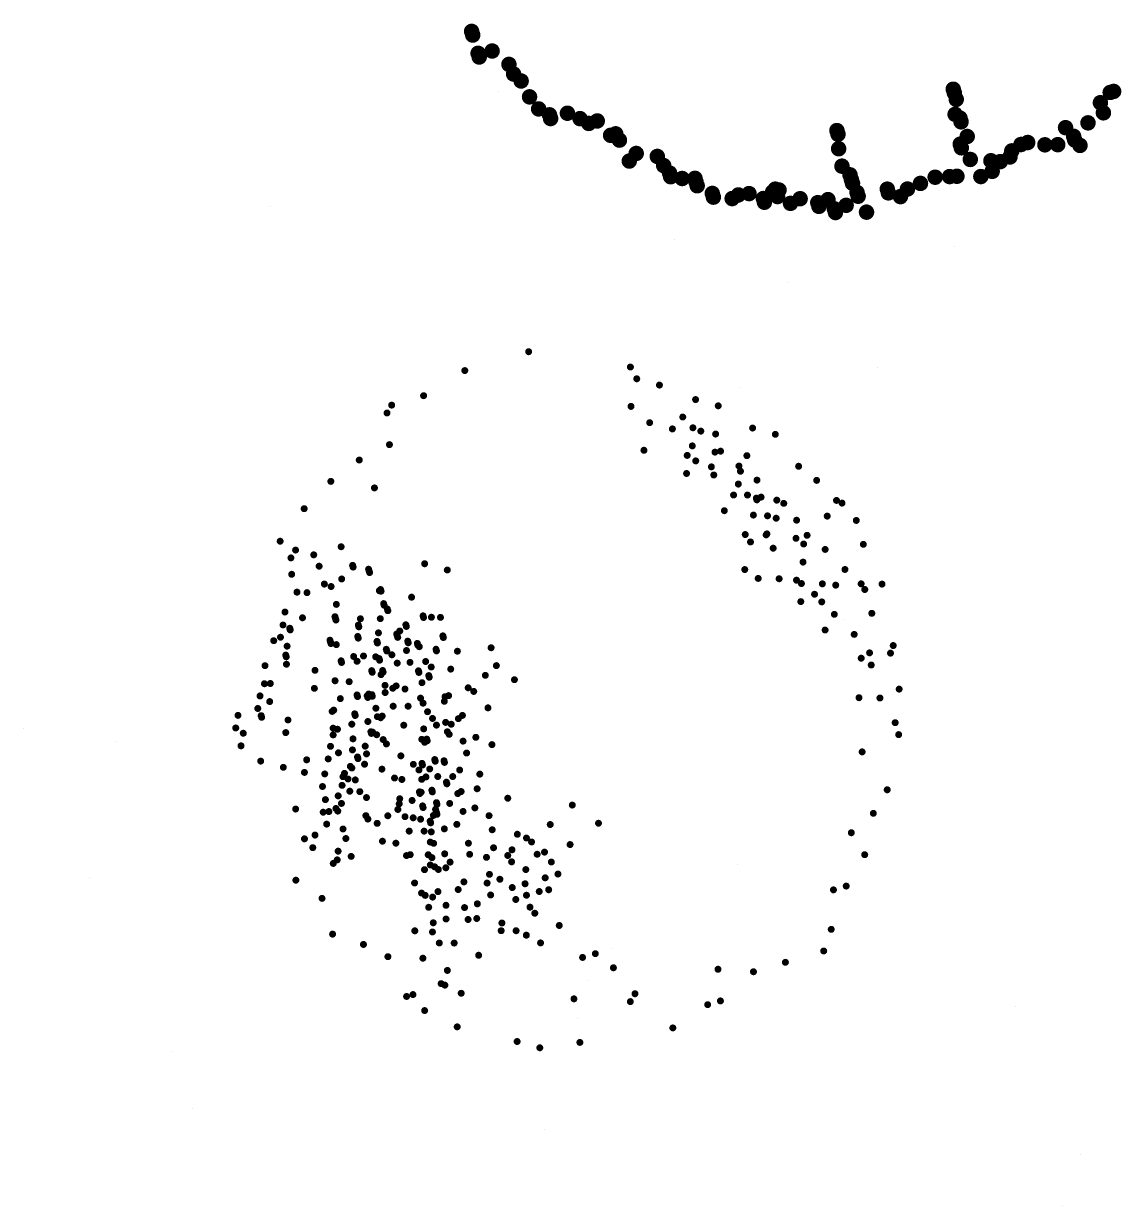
# Model space of a CAD drawing. Extents: x 17.6 to 65.2, y 116.5 to 153.5.
# Drawn here: x 58.857 to 59.976, y 139.374 to 140.578 of the extents above; entities that cross this region are included whole.
import ezdxf

# ---------------------------------------------------------------- set-up
doc = ezdxf.new("R2010")
doc.units = 0
doc.header["$MEASUREMENT"] = 0
doc.layers.get('0').update_dxf_attribs({"linetype": 'CONTINUOUS'})
doc.layers.add('INST_-_MATRIZ', color=9, linetype='CONTINUOUS')

# ---------------------------------------------------------------- blocks, each defined once
blk = doc.blocks.new('JARDIM02')
at = {"color": 0, "linetype": 'BYBLOCK'}
for p, q in [((-9.8099, -20.0591), (-9.8099, -20.0591)), ((-9.6256, -20.228), (-9.6256, -20.228)), ((-9.3188, -20.5778), (-9.3188, -20.5778)), ((-6.6907, -20.6691), (-6.6907, -20.6691)), ((-7.2112, -20.7376), (-7.2112, -20.7376)), ((-9.6648, -20.7796), (-9.6648, -20.7796)), ((-6.5507, -20.774), (-6.5507, -20.774)), ((-8.5695, -20.9164), (-8.5695, -20.9164)), ((-9.3824, -21.0235), (-9.3824, -21.0235)), ((-8.7556, -21.0252), (-8.7556, -21.0252)), ((-9.903, -21.092), (-9.903, -21.092)), ((-7.9071, -21.4698), (-7.9071, -21.4698)), ((-10.5247, -21.5032), (-10.5247, -21.5032)), ((-7.7603, -21.9372), (-7.7603, -21.9372)), ((-7.6829, -22.0423), (-7.6829, -22.0423)), ((-7.5759, -22.1061), (-7.5759, -22.1061)), ((-10.3753, -22.3166), (-10.3753, -22.3166)), ((-7.2612, -22.3109), (-7.2612, -22.3109)), ((-9.2558, -22.5047), (-9.2558, -22.5047)), ((-8.8572, -23.2837), (-8.8572, -23.2837)), ((-7.8441, -23.3966), (-7.8441, -23.3966)), ((-7.6475, -23.3842), (-7.6475, -23.3842)), ((-8.4604, -23.4912), (-8.4604, -23.4912)), ((-8.981, -23.5598), (-8.981, -23.5598))]:
    blk.add_line(p, q, dxfattribs=at)
for points, const_width in [([(-9.9731, -19.5931, 1), (-9.9481, -19.5931, 1)], 0.025), ([(-9.9731, -19.6046, 1), (-9.9481, -19.6046, 1)], 0.025), ([(-9.9502, -19.6444, 1), (-9.9252, -19.6444, 1)], 0.025), ([(-9.9161, -19.6444, 1), (-9.8911, -19.6444, 1)], 0.025), ([(-9.899, -19.7014, 1), (-9.874, -19.7014, 1)], 0.025), ([(-9.8363, -19.7469, 1), (-9.8113, -19.7469, 1)], 0.025), ([(-9.9047, -19.7755, 1), (-9.8797, -19.7755, 1)], 0.025), ([(-9.8704, -19.7583, 1), (-9.8454, -19.7583, 1)], 0.025), ([(-9.8579, -19.7583, 1), (-9.8329, -19.7583, 1)], 0.025), ([(-9.8591, -19.8153, 1), (-9.8341, -19.8153, 1)], 0.025), ([(-9.8591, -19.8153, 1), (-9.8341, -19.8153, 1)], 0.025), ([(-9.8704, -19.8553, 1), (-9.8454, -19.8553, 1)], 0.025), ([(-9.8933, -19.9065, 1), (-9.8683, -19.9065, 1)], 0.025), ([(-9.8933, -19.9292, 1), (-9.8683, -19.9292, 1)], 0.025), ([(-9.8819, -19.9635, 1), (-9.8569, -19.9635, 1)], 0.025), ([(-9.8647, -19.9748, 1), (-9.8397, -19.9748, 1)], 0.025), ([(-9.8591, -20.009, 1), (-9.8341, -20.009, 1)], 0.025), ([(-9.8704, -20.0375, 1), (-9.8454, -20.0375, 1)], 0.025), ([(-9.8704, -20.0375, 1), (-9.8454, -20.0375, 1)], 0.025), ([(-9.8363, -20.0432, 1), (-9.8113, -20.0432, 1)], 0.025), ([(-10.1269, -20.0887, 1), (-10.1019, -20.0887, 1)], 0.025), ([(-10.1144, -20.0887, 1), (-10.0894, -20.0887, 1)], 0.025), ([(-10.1144, -20.0887, 1), (-10.0894, -20.0887, 1)], 0.025), ([(-10.0927, -20.0887, 1), (-10.0677, -20.0887, 1)], 0.025), ([(-10.0311, -20.0944, 1), (-10.0061, -20.0944, 1)], 0.025), ([(-10.0186, -20.0944, 1), (-9.9936, -20.0944, 1)], 0.025), ([(-10.0186, -20.0944, 1), (-9.9936, -20.0944, 1)], 0.025), ([(-9.9674, -20.0887, 1), (-9.9424, -20.0887, 1)], 0.025), ([(-9.8933, -20.1002, 1), (-9.8683, -20.1002, 1)], 0.025), ([(-9.8306, -20.0831, 1), (-9.8056, -20.0831, 1)], 0.025), ([(-10.0472, -20.1059, 1), (-10.0222, -20.1059, 1)], 0.025), ([(-9.9502, -20.1173, 1), (-9.9252, -20.1173, 1)], 0.025), ([(-9.9377, -20.1173, 1), (-9.9127, -20.1173, 1)], 0.025), ([(-9.8534, -20.1571, 1), (-9.8284, -20.1571, 1)], 0.025), ([(-9.8591, -20.18, 1), (-9.8341, -20.18, 1)], 0.025), ([(-9.8704, -20.2255, 1), (-9.8454, -20.2255, 1)], 0.025), ([(-9.8647, -20.2768, 1), (-9.8397, -20.2768, 1)], 0.025), ([(-9.8591, -20.3223, 1), (-9.8341, -20.3223, 1)], 0.025), ([(-9.842, -20.3509, 1), (-9.817, -20.3509, 1)], 0.025), ([(-9.8772, -20.385, 1), (-9.8522, -20.385, 1)], 0.025), ([(-9.8647, -20.385, 1), (-9.8397, -20.385, 1)], 0.025), ([(-9.8944, -20.4819, 1), (-9.8694, -20.4819, 1)], 0.025), ([(-9.8819, -20.4819, 1), (-9.8569, -20.4819, 1)], 0.025), ([(-9.8249, -20.4705, 1), (-9.7999, -20.4705, 1)], 0.025), ([(-10.1052, -20.4876, 1), (-10.0802, -20.4876, 1)], 0.025), ([(-10.0927, -20.4876, 1), (-10.0677, -20.4876, 1)], 0.025), ([(-10.0472, -20.4989, 1), (-10.0222, -20.4989, 1)], 0.025), ([(-9.9901, -20.5046, 1), (-9.9651, -20.5046, 1)], 0.025), ([(-9.9559, -20.4876, 1), (-9.9309, -20.4876, 1)], 0.025), ([(-9.9399, -20.4876, 1), (-9.9149, -20.4876, 1)], 0.025), ([(-9.9274, -20.4876, 1), (-9.9024, -20.4876, 1)], 0.025), ([(-9.8647, -20.5275, 1), (-9.8397, -20.5275, 1)], 0.025), ([(-9.899, -20.5787, 1), (-9.874, -20.5787, 1)], 0.025), ([(-9.8647, -20.5673, 1), (-9.8397, -20.5673, 1)], 0.025), ([(-9.8522, -20.5673, 1), (-9.8272, -20.5673, 1)], 0.025), ([(-9.899, -20.613, 1), (-9.874, -20.613, 1)], 0.025), ([(-9.8865, -20.613, 1), (-9.8615, -20.613, 1)], 0.025), ([(-9.9274, -20.6642, 1), (-9.9024, -20.6642, 1)], 0.025), ([(-9.9274, -20.6642, 1), (-9.9024, -20.6642, 1)], 0.025), ([(-9.9218, -20.6984, 1), (-9.8968, -20.6984, 1)], 0.025), ([(-9.9799, -20.7325, 1), (-9.9549, -20.7325, 1)], 0.025), ([(-9.9736, -20.7217, 1), (-9.9486, -20.7217, 1)], 0.025), ([(-9.9736, -20.7434, 1), (-9.9486, -20.7434, 1)], 0.025), ([(-9.9674, -20.7325, 1), (-9.9424, -20.7325, 1)], 0.025), ([(-9.9549, -20.7325, 1), (-9.9299, -20.7325, 1)], 0.025), ([(-9.9617, -20.7782, 1), (-9.9367, -20.7782, 1)], 0.025), ([(-9.9492, -20.7782, 1), (-9.9242, -20.7782, 1)], 0.025), ([(-8.6494, -20.7633, 1), (-8.6382, -20.7633, 1)], 0.0112), ([(-9.9901, -20.818, 1), (-9.9651, -20.818, 1)], 0.025), ([(-9.9901, -20.818, 1), (-9.9651, -20.818, 1)], 0.025), ([(-8.9375, -20.8132, 1), (-8.9263, -20.8132, 1)], 0.0112), ([(-8.8705, -20.7848, 1), (-8.8593, -20.7848, 1)], 0.0112), ([(-8.7901, -20.7848, 1), (-8.7789, -20.7848, 1)], 0.0112), ([(-8.4485, -20.7848, 1), (-8.4372, -20.7848, 1)], 0.0112), ([(-8.4274, -20.8003, 1), (-8.4162, -20.8003, 1)], 0.0112), ([(-8.3078, -20.8064, 1), (-8.2966, -20.8064, 1)], 0.0112), ([(-9.9958, -20.8523, 1), (-9.9708, -20.8523, 1)], 0.025), ([(-9.9958, -20.8523, 1), (-9.9708, -20.8523, 1)], 0.025), ([(-8.9509, -20.8279, 1), (-8.9396, -20.8279, 1)], 0.0112), ([(-8.6695, -20.8279, 1), (-8.6583, -20.8279, 1)], 0.0112), ([(-8.6485, -20.8218, 1), (-8.6372, -20.8218, 1)], 0.0112), ([(-8.5681, -20.8218, 1), (-8.5568, -20.8218, 1)], 0.0112), ([(-8.2073, -20.8495, 1), (-8.1961, -20.8495, 1)], 0.0112), ([(-8.1671, -20.8495, 1), (-8.1559, -20.8495, 1)], 0.0112), ([(-9.9901, -20.875, 1), (-9.9651, -20.875, 1)], 0.025), ([(-9.0313, -20.871, 1), (-9.02, -20.871, 1)], 0.0112), ([(-8.9107, -20.871, 1), (-8.8994, -20.871, 1)], 0.0112), ([(-8.7288, -20.8649, 1), (-8.7176, -20.8649, 1)], 0.0112), ([(-8.4475, -20.8649, 1), (-8.4363, -20.8649, 1)], 0.0112), ([(-8.4083, -20.871, 1), (-8.397, -20.871, 1)], 0.0112), ([(-8.2979, -20.8743, 1), (-8.2866, -20.8743, 1)], 0.0112), ([(-10.0243, -20.932, 1), (-9.9993, -20.932, 1)], 0.025), ([(-10.0118, -20.932, 1), (-9.9868, -20.932, 1)], 0.025), ([(-9.0916, -20.9141, 1), (-9.0803, -20.9141, 1)], 0.0112), ([(-8.8092, -20.908, 1), (-8.798, -20.908, 1)], 0.0112), ([(-8.6887, -20.908, 1), (-8.6774, -20.908, 1)], 0.0112), ([(-8.5189, -20.8958, 1), (-8.5077, -20.8958, 1)], 0.0112), ([(-8.4386, -20.8958, 1), (-8.4273, -20.8958, 1)], 0.0112), ([(-10.087, -20.9718, 1), (-10.062, -20.9718, 1)], 0.025), ([(-10.0745, -20.9718, 1), (-10.0495, -20.9718, 1)], 0.025), ([(-10.062, -20.9718, 1), (-10.037, -20.9718, 1)], 0.025), ([(-9.2121, -20.9572, 1), (-9.2009, -20.9572, 1)], 0.0112), ([(-8.8695, -20.9511, 1), (-8.8583, -20.9511, 1)], 0.0112), ([(-8.705, -20.9482, 1), (-8.6937, -20.9482, 1)], 0.0112), ([(-8.6494, -20.9667, 1), (-8.6382, -20.9667, 1)], 0.0112), ([(-8.5993, -20.9389, 1), (-8.5881, -20.9389, 1)], 0.0112), ([(-8.318, -20.9389, 1), (-8.3067, -20.9389, 1)], 0.0112), ([(-8.0064, -20.9357, 1), (-7.9951, -20.9357, 1)], 0.0112), ([(-10.0983, -21.0118, 1), (-10.0733, -21.0118, 1)], 0.025), ([(-8.9901, -20.9942, 1), (-8.9788, -20.9942, 1)], 0.0112), ([(-8.926, -20.9698, 1), (-8.9148, -20.9698, 1)], 0.0112), ([(-8.8705, -20.9883, 1), (-8.8593, -20.9883, 1)], 0.0112), ([(-8.8456, -20.9698, 1), (-8.8344, -20.9698, 1)], 0.0112), ([(-8.7901, -20.9883, 1), (-8.7789, -20.9883, 1)], 0.0112), ([(-8.6797, -20.982, 1), (-8.6685, -20.982, 1)], 0.0112), ([(-8.5591, -20.982, 1), (-8.5479, -20.982, 1)], 0.0112), ([(-8.147, -20.9788, 1), (-8.1358, -20.9788, 1)], 0.0112), ([(-7.9461, -21.0003, 1), (-7.9348, -21.0003, 1)], 0.0112), ([(-10.1554, -21.0573, 1), (-10.1304, -21.0573, 1)], 0.025), ([(-10.1269, -21.0459, 1), (-10.1019, -21.0459, 1)], 0.025), ([(-10.1144, -21.0459, 1), (-10.0894, -21.0459, 1)], 0.025), ([(-9.2523, -21.0219, 1), (-9.2411, -21.0219, 1)], 0.0112), ([(-9.0064, -21.0129, 1), (-8.9951, -21.0129, 1)], 0.0112), ([(-8.9509, -21.0314, 1), (-8.9396, -21.0314, 1)], 0.0112), ([(-8.74, -21.0251, 1), (-8.7287, -21.0251, 1)], 0.0112), ([(-8.7251, -21.0129, 1), (-8.7138, -21.0129, 1)], 0.0112), ([(-8.6695, -21.0314, 1), (-8.6583, -21.0314, 1)], 0.0112), ([(-10.1895, -21.0687, 1), (-10.1645, -21.0687, 1)], 0.025), ([(-10.1895, -21.0687, 1), (-10.1645, -21.0687, 1)], 0.025), ([(-9.1719, -21.065, 1), (-9.1607, -21.065, 1)], 0.0112), ([(-9.0868, -21.056, 1), (-9.0755, -21.056, 1)], 0.0112), ([(-9.0313, -21.0745, 1), (-9.02, -21.0745, 1)], 0.0112), ([(-9.0303, -21.0589, 1), (-9.019, -21.0589, 1)], 0.0112), ([(-9.0256, -21.0745, 1), (-9.0144, -21.0745, 1)], 0.0112), ([(-8.9662, -21.056, 1), (-8.955, -21.056, 1)], 0.0112), ([(-8.9107, -21.0745, 1), (-8.8994, -21.0745, 1)], 0.0112), ([(-8.9085, -21.0777, 1), (-8.8972, -21.0777, 1)], 0.0112), ([(-8.8606, -21.0682, 1), (-8.8493, -21.0682, 1)], 0.0112), ([(-8.7605, -21.0777, 1), (-8.7492, -21.0777, 1)], 0.0112), ([(-7.8255, -21.065, 1), (-7.8143, -21.065, 1)], 0.0112), ([(-10.2181, -21.1314, 1), (-10.1931, -21.1314, 1)], 0.025), ([(-9.3528, -21.1081, 1), (-9.3416, -21.1081, 1)], 0.0112), ([(-9.1471, -21.0991, 1), (-9.1358, -21.0991, 1)], 0.0112), ([(-9.1296, -21.0992, 1), (-9.1183, -21.0992, 1)], 0.0112), ([(-9.0916, -21.1176, 1), (-9.0803, -21.1176, 1)], 0.0112), ([(-9.0492, -21.0992, 1), (-9.0379, -21.0992, 1)], 0.0112), ([(-8.9815, -21.0992, 1), (-8.9703, -21.0992, 1)], 0.0112), ([(-7.9059, -21.0865, 1), (-7.8946, -21.0865, 1)], 0.0112), ([(-10.2749, -21.1713, 1), (-10.2499, -21.1713, 1)], 0.025), ([(-10.2009, -21.1598, 1), (-10.1759, -21.1598, 1)], 0.025), ([(-9.2676, -21.1422, 1), (-9.2564, -21.1422, 1)], 0.0112), ([(-9.2099, -21.1423, 1), (-9.1987, -21.1423, 1)], 0.0112), ([(-9.0619, -21.1423, 1), (-9.0507, -21.1423, 1)], 0.0112), ([(-8.9286, -21.1423, 1), (-8.9173, -21.1423, 1)], 0.0112), ([(-8.9008, -21.1329, 1), (-8.8895, -21.1329, 1)], 0.0112), ([(-8.7806, -21.1423, 1), (-8.7693, -21.1423, 1)], 0.0112), ([(-7.7451, -21.1512, 1), (-7.7339, -21.1512, 1)], 0.0112), ([(-10.2978, -21.177, 1), (-10.2728, -21.177, 1)], 0.025), ([(-10.2978, -21.1941, 1), (-10.2728, -21.1941, 1)], 0.025), ([(-9.393, -21.1727, 1), (-9.3818, -21.1727, 1)], 0.0112), ([(-9.2903, -21.1854, 1), (-9.2791, -21.1854, 1)], 0.0112), ([(-9.2121, -21.1607, 1), (-9.2009, -21.1607, 1)], 0.0112), ([(-9.1697, -21.1854, 1), (-9.1585, -21.1854, 1)], 0.0112), ([(-9.1423, -21.1854, 1), (-9.131, -21.1854, 1)], 0.0112), ([(-9.0217, -21.1854, 1), (-9.0105, -21.1854, 1)], 0.0112), ([(-8.8204, -21.176, 1), (-8.8091, -21.176, 1)], 0.0112), ([(-7.7451, -21.1943, 1), (-7.7339, -21.1943, 1)], 0.0112), ([(-10.3547, -21.2225, 1), (-10.3297, -21.2225, 1)], 0.025), ([(-9.3506, -21.2285, 1), (-9.3394, -21.2285, 1)], 0.0112), ([(-9.3078, -21.2068, 1), (-9.2966, -21.2068, 1)], 0.0112), ([(-9.2523, -21.2253, 1), (-9.2411, -21.2253, 1)], 0.0112), ([(-9.2026, -21.2285, 1), (-9.1913, -21.2285, 1)], 0.0112), ([(-10.3776, -21.2738, 1), (-10.3526, -21.2738, 1)], 0.025), ([(-10.3547, -21.2511, 1), (-10.3297, -21.2511, 1)], 0.025), ([(-9.4712, -21.2716, 1), (-9.4599, -21.2716, 1)], 0.0112), ([(-9.3232, -21.2716, 1), (-9.3119, -21.2716, 1)], 0.0112), ([(-9.2275, -21.2499, 1), (-9.2162, -21.2499, 1)], 0.0112), ([(-9.1719, -21.2684, 1), (-9.1607, -21.2684, 1)], 0.0112), ([(-7.6245, -21.2374, 1), (-7.6133, -21.2374, 1)], 0.0112), ([(-10.406, -21.308, 1), (-10.381, -21.308, 1)], 0.025), ([(-7.5643, -21.2805, 1), (-7.553, -21.2805, 1)], 0.0112), ([(-9.5538, -21.3451, 1), (-9.5425, -21.3451, 1)], 0.0112), ([(-9.5114, -21.3363, 1), (-9.5001, -21.3363, 1)], 0.0112), ([(-9.3634, -21.3363, 1), (-9.3521, -21.3363, 1)], 0.0112), ([(-10.4458, -21.3934, 1), (-10.4208, -21.3934, 1)], 0.025), ([(-10.4174, -21.365, 1), (-10.3924, -21.365, 1)], 0.025), ([(-10.4049, -21.365, 1), (-10.3799, -21.365, 1)], 0.025), ([(-9.431, -21.3794, 1), (-9.4197, -21.3794, 1)], 0.0112), ([(-9.283, -21.3794, 1), (-9.2717, -21.3794, 1)], 0.0112), ([(-10.5769, -21.4391, 1), (-10.5519, -21.4391, 1)], 0.025), ([(-10.5485, -21.422, 1), (-10.5235, -21.422, 1)], 0.025), ([(-10.4915, -21.4105, 1), (-10.4665, -21.4105, 1)], 0.025), ([(-7.5643, -21.4098, 1), (-7.553, -21.4098, 1)], 0.0112), ([(-10.6112, -21.4447, 1), (-10.5862, -21.4447, 1)], 0.025), ([(-10.6681, -21.4846, 1), (-10.6431, -21.4846, 1)], 0.025), ([(-10.7478, -21.5302, 1), (-10.7228, -21.5302, 1)], 0.025), ([(-10.7353, -21.5302, 1), (-10.7103, -21.5302, 1)], 0.025), ([(-10.6738, -21.5302, 1), (-10.6488, -21.5302, 1)], 0.025), ([(-10.6613, -21.5302, 1), (-10.6363, -21.5302, 1)], 0.025), ([(-7.5643, -21.5175, 1), (-7.553, -21.5175, 1)], 0.0112), ([(-9.6944, -21.6468, 1), (-9.6832, -21.6468, 1)], 0.0112), ([(-7.6045, -21.6253, 1), (-7.5932, -21.6253, 1)], 0.0112), ([(-7.504, -21.6468, 1), (-7.4927, -21.6468, 1)], 0.0112), ([(-7.504, -21.6899, 1), (-7.4927, -21.6899, 1)], 0.0112), ([(-7.4638, -21.8192, 1), (-7.4525, -21.8192, 1)], 0.0112), ([(-9.6944, -21.8623, 1), (-9.6832, -21.8623, 1)], 0.0112), ([(-8.1671, -21.8623, 1), (-8.1559, -21.8623, 1)], 0.0112), ([(-7.6045, -21.9054, 1), (-7.5932, -21.9054, 1)], 0.0112), ([(-8.2475, -21.927, 1), (-8.2363, -21.927, 1)], 0.0112), ([(-7.7049, -21.9485, 1), (-7.6937, -21.9485, 1)], 0.0112), ([(-7.5844, -21.927, 1), (-7.5731, -21.927, 1)], 0.0112), ([(-8.6896, -21.9916, 1), (-8.6784, -21.9916, 1)], 0.0112), ([(-8.127, -21.9701, 1), (-8.1157, -21.9701, 1)], 0.0112), ([(-7.7652, -21.9916, 1), (-7.754, -21.9916, 1)], 0.0112), ([(-9.6543, -22.0132, 1), (-9.643, -22.0132, 1)], 0.0112), ([(-8.8102, -22.0347, 1), (-8.799, -22.0347, 1)], 0.0112), ([(-8.7499, -22.0347, 1), (-8.7387, -22.0347, 1)], 0.0112), ([(-8.2073, -22.0132, 1), (-8.1961, -22.0132, 1)], 0.0112), ([(-8.0466, -22.0347, 1), (-8.0353, -22.0347, 1)], 0.0112), ([(-7.7652, -22.0347, 1), (-7.754, -22.0347, 1)], 0.0112), ([(-8.127, -22.0563, 1), (-8.1157, -22.0563, 1)], 0.0112), ([(-8.0899, -22.0441, 1), (-8.0787, -22.0441, 1)], 0.0112), ([(-9.0916, -22.0994, 1), (-9.0803, -22.0994, 1)], 0.0112), ([(-8.7298, -22.0778, 1), (-8.7186, -22.0778, 1)], 0.0112), ([(-8.6265, -22.0995, 1), (-8.6153, -22.0995, 1)], 0.0112), ([(-8.1872, -22.0994, 1), (-8.176, -22.0994, 1)], 0.0112), ([(-8.1703, -22.0872, 1), (-8.1591, -22.0872, 1)], 0.0112), ([(-8.127, -22.0811, 1), (-8.1157, -22.0811, 1)], 0.0112), ([(-8.0466, -22.0778, 1), (-8.0353, -22.0778, 1)], 0.0112), ([(-8.0096, -22.1087, 1), (-7.9983, -22.1087, 1)], 0.0112), ([(-8.0064, -22.0778, 1), (-7.9951, -22.0778, 1)], 0.0112), ([(-7.8858, -22.0778, 1), (-7.8745, -22.0778, 1)], 0.0112), ([(-7.6446, -22.0994, 1), (-7.6334, -22.0994, 1)], 0.0112), ([(-9.6543, -22.1209, 1), (-9.643, -22.1209, 1)], 0.0112), ([(-9.6342, -22.1425, 1), (-9.6229, -22.1425, 1)], 0.0112), ([(-8.8303, -22.1425, 1), (-8.8191, -22.1425, 1)], 0.0112), ([(-8.7069, -22.1426, 1), (-8.6957, -22.1426, 1)], 0.0112), ([(-8.6906, -22.1287, 1), (-8.6793, -22.1287, 1)], 0.0112), ([(-8.5088, -22.1209, 1), (-8.4975, -22.1209, 1)], 0.0112), ([(-8.3279, -22.1209, 1), (-8.3167, -22.1209, 1)], 0.0112), ([(-8.2073, -22.1242, 1), (-8.1961, -22.1242, 1)], 0.0112), ([(-8.0899, -22.1303, 1), (-8.0787, -22.1303, 1)], 0.0112), ([(-8.0466, -22.1457, 1), (-8.0353, -22.1457, 1)], 0.0112), ([(-8.0096, -22.1518, 1), (-7.9983, -22.1518, 1)], 0.0112), ([(-7.9694, -22.1518, 1), (-7.9581, -22.1518, 1)], 0.0112), ([(-7.9461, -22.1425, 1), (-7.9348, -22.1425, 1)], 0.0112), ([(-7.8488, -22.1518, 1), (-7.8375, -22.1518, 1)], 0.0112), ([(-7.504, -22.1209, 1), (-7.4927, -22.1209, 1)], 0.0112), ([(-9.5337, -22.164, 1), (-9.5224, -22.164, 1)], 0.0112), ([(-9.1318, -22.164, 1), (-9.1205, -22.164, 1)], 0.0112), ([(-8.9509, -22.164, 1), (-8.9396, -22.164, 1)], 0.0112), ([(-8.8912, -22.1735, 1), (-8.88, -22.1735, 1)], 0.0112), ([(-8.8856, -22.1735, 1), (-8.8743, -22.1735, 1)], 0.0112), ([(-8.7809, -22.1796, 1), (-8.7697, -22.1796, 1)], 0.0112), ([(-8.6265, -22.1857, 1), (-8.6153, -22.1857, 1)], 0.0112), ([(-8.5462, -22.1642, 1), (-8.5349, -22.1642, 1)], 0.0112), ([(-8.4284, -22.1856, 1), (-8.4171, -22.1856, 1)], 0.0112), ([(-8.164, -22.155, 1), (-8.1527, -22.155, 1)], 0.0112), ([(-8.1502, -22.1734, 1), (-8.139, -22.1734, 1)], 0.0112), ([(-8.127, -22.1673, 1), (-8.1157, -22.1673, 1)], 0.0112), ([(-8.0466, -22.1888, 1), (-8.0353, -22.1888, 1)], 0.0112), ([(-8.0064, -22.1888, 1), (-7.9951, -22.1888, 1)], 0.0112), ([(-7.8858, -22.1888, 1), (-7.8745, -22.1888, 1)], 0.0112), ([(-8.9716, -22.2166, 1), (-8.9604, -22.2166, 1)], 0.0112), ([(-8.966, -22.2166, 1), (-8.9547, -22.2166, 1)], 0.0112), ([(-8.9596, -22.192, 1), (-8.9484, -22.192, 1)], 0.0112), ([(-8.856, -22.2071, 1), (-8.8448, -22.2071, 1)], 0.0112), ([(-8.8504, -22.2071, 1), (-8.8392, -22.2071, 1)], 0.0112), ([(-8.7006, -22.2105, 1), (-8.6893, -22.2105, 1)], 0.0112), ([(-8.7006, -22.2227, 1), (-8.6893, -22.2227, 1)], 0.0112), ([(-8.6868, -22.2288, 1), (-8.6756, -22.2288, 1)], 0.0112), ([(-8.6202, -22.2012, 1), (-8.6089, -22.2012, 1)], 0.0112), ([(-8.6093, -22.2287, 1), (-8.598, -22.2287, 1)], 0.0112), ([(-8.5462, -22.2073, 1), (-8.5349, -22.2073, 1)], 0.0112), ([(-8.506, -22.2073, 1), (-8.4947, -22.2073, 1)], 0.0112), ([(-8.3854, -22.2073, 1), (-8.3741, -22.2073, 1)], 0.0112), ([(-8.2909, -22.1949, 1), (-8.2797, -22.1949, 1)], 0.0112), ([(-8.2443, -22.1981, 1), (-8.2331, -22.1981, 1)], 0.0112), ([(-8.1872, -22.2104, 1), (-8.176, -22.2104, 1)], 0.0112), ([(-8.0836, -22.2197, 1), (-8.0723, -22.2197, 1)], 0.0112), ([(-7.9091, -22.2165, 1), (-7.8978, -22.2165, 1)], 0.0112), ([(-9.4131, -22.2502, 1), (-9.4018, -22.2502, 1)], 0.0112), ([(-9.04, -22.2351, 1), (-9.0287, -22.2351, 1)], 0.0112), ([(-8.8912, -22.2597, 1), (-8.88, -22.2597, 1)], 0.0112), ([(-8.8856, -22.2597, 1), (-8.8743, -22.2597, 1)], 0.0112), ([(-8.8856, -22.2597, 1), (-8.8743, -22.2597, 1)], 0.0112), ([(-8.8792, -22.2567, 1), (-8.868, -22.2567, 1)], 0.0112), ([(-8.8275, -22.2504, 1), (-8.8163, -22.2504, 1)], 0.0112), ([(-8.8052, -22.2382, 1), (-8.794, -22.2382, 1)], 0.0112), ([(-8.7809, -22.2536, 1), (-8.7697, -22.2536, 1)], 0.0112), ([(-8.7753, -22.2536, 1), (-8.7641, -22.2536, 1)], 0.0112), ([(-8.6202, -22.2443, 1), (-8.6089, -22.2443, 1)], 0.0112), ([(-8.5895, -22.2475, 1), (-8.5783, -22.2475, 1)], 0.0112), ([(-8.58, -22.2443, 1), (-8.5687, -22.2443, 1)], 0.0112), ([(-8.4594, -22.2443, 1), (-8.4482, -22.2443, 1)], 0.0112), ([(-8.3914, -22.2596, 1), (-8.3801, -22.2596, 1)], 0.0112), ([(-8.3279, -22.2319, 1), (-8.3167, -22.2319, 1)], 0.0112), ([(-8.164, -22.2412, 1), (-8.1527, -22.2412, 1)], 0.0112), ([(-8.1084, -22.2475, 1), (-8.0972, -22.2475, 1)], 0.0112), ([(-8.0836, -22.2628, 1), (-8.0723, -22.2628, 1)], 0.0112), ([(-8.0434, -22.2628, 1), (-8.0321, -22.2628, 1)], 0.0112), ([(-7.9461, -22.2535, 1), (-7.9348, -22.2535, 1)], 0.0112), ([(-7.9228, -22.2628, 1), (-7.9116, -22.2628, 1)], 0.0112), ([(-7.5241, -22.2502, 1), (-7.5128, -22.2502, 1)], 0.0112), ([(-9.5136, -22.2718, 1), (-9.5023, -22.2718, 1)], 0.0112), ([(-8.9596, -22.2782, 1), (-8.9484, -22.2782, 1)], 0.0112), ([(-8.9596, -22.2782, 1), (-8.9484, -22.2782, 1)], 0.0112), ([(-8.9596, -22.2782, 1), (-8.9484, -22.2782, 1)], 0.0112), ([(-8.954, -22.2782, 1), (-8.9427, -22.2782, 1)], 0.0112), ([(-8.9459, -22.3028, 1), (-8.9346, -22.3028, 1)], 0.0112), ([(-8.9071, -22.2874, 1), (-8.8959, -22.2874, 1)], 0.0112), ([(-8.9015, -22.2874, 1), (-8.8903, -22.2874, 1)], 0.0112), ([(-8.8792, -22.2998, 1), (-8.868, -22.2998, 1)], 0.0112), ([(-8.839, -22.2998, 1), (-8.8278, -22.2998, 1)], 0.0112), ([(-8.8052, -22.2813, 1), (-8.794, -22.2813, 1)], 0.0112), ([(-8.7996, -22.2813, 1), (-8.7883, -22.2813, 1)], 0.0112), ([(-8.765, -22.2813, 1), (-8.7538, -22.2813, 1)], 0.0112), ([(-8.7185, -22.2998, 1), (-8.7072, -22.2998, 1)], 0.0112), ([(-8.7006, -22.2967, 1), (-8.6893, -22.2967, 1)], 0.0112), ([(-8.6699, -22.2906, 1), (-8.6587, -22.2906, 1)], 0.0112), ([(-8.6444, -22.2813, 1), (-8.6332, -22.2813, 1)], 0.0112), ([(-8.6202, -22.2752, 1), (-8.6089, -22.2752, 1)], 0.0112), ([(-8.5026, -22.2845, 1), (-8.4914, -22.2845, 1)], 0.0112), ([(-8.497, -22.2845, 1), (-8.4858, -22.2845, 1)], 0.0112), ([(-8.4457, -22.2719, 1), (-8.4344, -22.2719, 1)], 0.0112), ([(-8.434, -22.2966, 1), (-8.4228, -22.2966, 1)], 0.0112), ([(-8.4284, -22.2966, 1), (-8.4171, -22.2966, 1)], 0.0112), ([(-8.3882, -22.2718, 1), (-8.3769, -22.2718, 1)], 0.0112), ([(-8.3279, -22.2718, 1), (-8.3167, -22.2718, 1)], 0.0112), ([(-8.2935, -22.303, 1), (-8.2822, -22.303, 1)], 0.0112), ([(-8.2242, -22.2843, 1), (-8.213, -22.2843, 1)], 0.0112), ([(-8.1888, -22.2906, 1), (-8.1776, -22.2906, 1)], 0.0112), ([(-9.1662, -22.3429, 1), (-9.1549, -22.3429, 1)], 0.0112), ([(-9.1606, -22.3429, 1), (-9.1493, -22.3429, 1)], 0.0112), ([(-9.1549, -22.3429, 1), (-9.1437, -22.3429, 1)], 0.0112), ([(-9.0922, -22.3244, 1), (-9.0809, -22.3244, 1)], 0.0112), ([(-9.0894, -22.3292, 1), (-9.0781, -22.3292, 1)], 0.0112), ([(-9.0866, -22.3244, 1), (-9.0753, -22.3244, 1)], 0.0112), ([(-9.0866, -22.3244, 1), (-9.0753, -22.3244, 1)], 0.0112), ([(-9.0456, -22.3276, 1), (-9.0344, -22.3276, 1)], 0.0112), ([(-9.04, -22.3276, 1), (-9.0287, -22.3276, 1)], 0.0112), ([(-9.0255, -22.3213, 1), (-9.0143, -22.3213, 1)], 0.0112), ([(-9.0199, -22.3213, 1), (-9.0086, -22.3213, 1)], 0.0112), ([(-9.0199, -22.3213, 1), (-9.0086, -22.3213, 1)], 0.0112), ([(-8.9392, -22.315, 1), (-8.928, -22.315, 1)], 0.0112), ([(-8.9336, -22.315, 1), (-8.9224, -22.315, 1)], 0.0112), ([(-8.928, -22.315, 1), (-8.9167, -22.315, 1)], 0.0112), ([(-8.8486, -22.34, 1), (-8.8373, -22.34, 1)], 0.0112), ([(-8.8486, -22.34, 1), (-8.8373, -22.34, 1)], 0.0112), ([(-8.7608, -22.3398, 1), (-8.7496, -22.3398, 1)], 0.0112), ([(-8.6202, -22.3183, 1), (-8.6089, -22.3183, 1)], 0.0112), ([(-8.5895, -22.3337, 1), (-8.5783, -22.3337, 1)], 0.0112), ([(-8.5856, -22.3183, 1), (-8.5744, -22.3183, 1)], 0.0112), ([(-8.5828, -22.3231, 1), (-8.5715, -22.3231, 1)], 0.0112), ([(-8.5828, -22.3231, 1), (-8.5715, -22.3231, 1)], 0.0112), ([(-8.58, -22.3183, 1), (-8.5687, -22.3183, 1)], 0.0112), ([(-8.5774, -22.3276, 1), (-8.5662, -22.3276, 1)], 0.0112), ([(-8.5148, -22.3121, 1), (-8.5035, -22.3121, 1)], 0.0112), ([(-8.5092, -22.3121, 1), (-8.4979, -22.3121, 1)], 0.0112), ([(-8.4902, -22.3363, 1), (-8.479, -22.3363, 1)], 0.0112), ([(-8.4594, -22.3183, 1), (-8.4482, -22.3183, 1)], 0.0112), ([(-8.3649, -22.3059, 1), (-8.3537, -22.3059, 1)], 0.0112), ([(-8.1084, -22.3337, 1), (-8.0972, -22.3337, 1)], 0.0112), ([(-8.0281, -22.3121, 1), (-8.0168, -22.3121, 1)], 0.0112), ([(-7.9831, -22.3274, 1), (-7.9718, -22.3274, 1)], 0.0112), ([(-7.5643, -22.3149, 1), (-7.553, -22.3149, 1)], 0.0112), ([(-9.4734, -22.3795, 1), (-9.4621, -22.3795, 1)], 0.0112), ([(-9.002, -22.352, 1), (-8.9908, -22.352, 1)], 0.0112), ([(-9.002, -22.352, 1), (-8.9908, -22.352, 1)], 0.0112), ([(-9.002, -22.352, 1), (-8.9908, -22.352, 1)], 0.0112), ([(-8.9596, -22.3707, 1), (-8.9484, -22.3707, 1)], 0.0112), ([(-8.9015, -22.3614, 1), (-8.8903, -22.3614, 1)], 0.0112), ([(-8.8959, -22.3614, 1), (-8.8846, -22.3614, 1)], 0.0112), ([(-8.8792, -22.3491, 1), (-8.868, -22.3491, 1)], 0.0112), ([(-8.7787, -22.3644, 1), (-8.7675, -22.3644, 1)], 0.0112), ([(-8.7746, -22.377, 1), (-8.7633, -22.377, 1)], 0.0112), ([(-8.7047, -22.3459, 1), (-8.6935, -22.3459, 1)], 0.0112), ([(-8.6498, -22.3768, 1), (-8.6386, -22.3768, 1)], 0.0112), ([(-8.5148, -22.3552, 1), (-8.5035, -22.3552, 1)], 0.0112), ([(-8.5092, -22.3552, 1), (-8.4979, -22.3552, 1)], 0.0112), ([(-8.497, -22.3707, 1), (-8.4858, -22.3707, 1)], 0.0112), ([(-8.469, -22.3552, 1), (-8.4577, -22.3552, 1)], 0.0112), ([(-8.4654, -22.3705, 1), (-8.4541, -22.3705, 1)], 0.0112), ([(-8.4223, -22.3491, 1), (-8.411, -22.3491, 1)], 0.0112), ([(-8.4166, -22.3491, 1), (-8.4054, -22.3491, 1)], 0.0112), ([(-8.3795, -22.3461, 1), (-8.3682, -22.3461, 1)], 0.0112), ([(-8.3739, -22.3461, 1), (-8.3626, -22.3461, 1)], 0.0112), ([(-8.3596, -22.3552, 1), (-8.3484, -22.3552, 1)], 0.0112), ([(-8.354, -22.3552, 1), (-8.3428, -22.3552, 1)], 0.0112), ([(-8.3484, -22.3552, 1), (-8.3371, -22.3552, 1)], 0.0112), ([(-8.3428, -22.3552, 1), (-8.3315, -22.3552, 1)], 0.0112), ([(-8.3426, -22.3676, 1), (-8.3314, -22.3676, 1)], 0.0112), ([(-8.3426, -22.3676, 1), (-8.3314, -22.3676, 1)], 0.0112), ([(-8.2909, -22.3458, 1), (-8.2797, -22.3458, 1)], 0.0112), ([(-8.2131, -22.3676, 1), (-8.2018, -22.3676, 1)], 0.0112), ([(-8.1825, -22.3585, 1), (-8.1712, -22.3585, 1)], 0.0112), ([(-8.1687, -22.3768, 1), (-8.1575, -22.3768, 1)], 0.0112), ([(-8.0899, -22.3585, 1), (-8.0787, -22.3585, 1)], 0.0112), ([(-8.0281, -22.3552, 1), (-8.0168, -22.3552, 1)], 0.0112), ([(-7.9879, -22.3552, 1), (-7.9766, -22.3552, 1)], 0.0112), ([(-7.8673, -22.3552, 1), (-7.856, -22.3552, 1)], 0.0112), ([(-9.2611, -22.4075, 1), (-9.2498, -22.4075, 1)], 0.0112), ([(-9.2611, -22.4075, 1), (-9.2498, -22.4075, 1)], 0.0112), ([(-9.1927, -22.389, 1), (-9.1814, -22.389, 1)], 0.0112), ([(-9.187, -22.389, 1), (-9.1758, -22.389, 1)], 0.0112), ([(-9.0199, -22.4138, 1), (-9.0086, -22.4138, 1)], 0.0112), ([(-8.9346, -22.3831, 1), (-8.9233, -22.3831, 1)], 0.0112), ([(-8.929, -22.3831, 1), (-8.9177, -22.3831, 1)], 0.0112), ([(-8.8878, -22.4012, 1), (-8.8765, -22.4012, 1)], 0.0112), ([(-8.8792, -22.3922, 1), (-8.868, -22.3922, 1)], 0.0112), ([(-8.8736, -22.3922, 1), (-8.8624, -22.3922, 1)], 0.0112), ([(-8.839, -22.3922, 1), (-8.8278, -22.3922, 1)], 0.0112), ([(-8.8334, -22.3922, 1), (-8.8222, -22.3922, 1)], 0.0112), ([(-8.8275, -22.4012, 1), (-8.8163, -22.4012, 1)], 0.0112), ([(-8.7905, -22.3983, 1), (-8.7793, -22.3983, 1)], 0.0112), ([(-8.7682, -22.4046, 1), (-8.757, -22.4046, 1)], 0.0112), ([(-8.7185, -22.3922, 1), (-8.7072, -22.3922, 1)], 0.0112), ([(-8.5573, -22.4138, 1), (-8.5461, -22.4138, 1)], 0.0112), ([(-8.5197, -22.3829, 1), (-8.5084, -22.3829, 1)], 0.0112), ([(-8.4286, -22.3892, 1), (-8.4174, -22.3892, 1)], 0.0112), ([(-8.4258, -22.3843, 1), (-8.4146, -22.3843, 1)], 0.0112), ([(-8.423, -22.3892, 1), (-8.4118, -22.3892, 1)], 0.0112), ([(-8.4087, -22.4199, 1), (-8.3974, -22.4199, 1)], 0.0112), ([(-8.3821, -22.3922, 1), (-8.3708, -22.3922, 1)], 0.0112), ([(-8.3764, -22.3922, 1), (-8.3652, -22.3922, 1)], 0.0112), ([(-8.3426, -22.4107, 1), (-8.3314, -22.4107, 1)], 0.0112), ([(-8.3279, -22.3828, 1), (-8.3167, -22.3828, 1)], 0.0112), ([(-8.3223, -22.3828, 1), (-8.311, -22.3828, 1)], 0.0112), ([(-8.3024, -22.4107, 1), (-8.2912, -22.4107, 1)], 0.0112), ([(-8.3024, -22.4107, 1), (-8.2912, -22.4107, 1)], 0.0112), ([(-8.2935, -22.3892, 1), (-8.2822, -22.3892, 1)], 0.0112), ([(-8.2628, -22.4016, 1), (-8.2516, -22.4016, 1)], 0.0112), ([(-8.2559, -22.3922, 1), (-8.2446, -22.3922, 1)], 0.0112), ([(-8.2255, -22.4196, 1), (-8.2142, -22.4196, 1)], 0.0112), ([(-8.2131, -22.4107, 1), (-8.2018, -22.4107, 1)], 0.0112), ([(-8.1819, -22.4107, 1), (-8.1706, -22.4107, 1)], 0.0112), ([(-8.1703, -22.4016, 1), (-8.1591, -22.4016, 1)], 0.0112), ([(-8.0523, -22.4107, 1), (-8.0411, -22.4107, 1)], 0.0112), ([(-7.9276, -22.4199, 1), (-7.9163, -22.4199, 1)], 0.0112), ([(-9.1606, -22.4353, 1), (-9.1493, -22.4353, 1)], 0.0112), ([(-9.002, -22.426, 1), (-8.9908, -22.426, 1)], 0.0112), ([(-9.002, -22.426, 1), (-8.9908, -22.426, 1)], 0.0112), ([(-8.9964, -22.426, 1), (-8.9851, -22.426, 1)], 0.0112), ([(-8.9674, -22.4382, 1), (-8.9562, -22.4382, 1)], 0.0112), ([(-8.9618, -22.4382, 1), (-8.9506, -22.4382, 1)], 0.0112), ([(-8.9015, -22.4382, 1), (-8.8903, -22.4382, 1)], 0.0112), ([(-8.9015, -22.4382, 1), (-8.8903, -22.4382, 1)], 0.0112), ([(-8.8486, -22.4262, 1), (-8.8373, -22.4262, 1)], 0.0112), ([(-8.8486, -22.4262, 1), (-8.8373, -22.4262, 1)], 0.0112), ([(-8.8486, -22.4262, 1), (-8.8373, -22.4262, 1)], 0.0112), ([(-8.8486, -22.4262, 1), (-8.8373, -22.4262, 1)], 0.0112), ([(-8.843, -22.4262, 1), (-8.8317, -22.4262, 1)], 0.0112), ([(-8.7787, -22.4569, 1), (-8.7675, -22.4569, 1)], 0.0112), ([(-8.7738, -22.4477, 1), (-8.7626, -22.4477, 1)], 0.0112), ([(-8.7682, -22.4477, 1), (-8.757, -22.4477, 1)], 0.0112), ([(-8.7682, -22.4477, 1), (-8.757, -22.4477, 1)], 0.0112), ([(-8.728, -22.4477, 1), (-8.7168, -22.4477, 1)], 0.0112), ([(-8.7006, -22.4509, 1), (-8.6893, -22.4509, 1)], 0.0112), ([(-8.698, -22.4353, 1), (-8.6867, -22.4353, 1)], 0.0112), ([(-8.6942, -22.4416, 1), (-8.6829, -22.4416, 1)], 0.0112), ([(-8.624, -22.4538, 1), (-8.6127, -22.4538, 1)], 0.0112), ([(-8.6074, -22.4477, 1), (-8.5962, -22.4477, 1)], 0.0112), ([(-8.4944, -22.4538, 1), (-8.4832, -22.4538, 1)], 0.0112), ([(-8.4833, -22.4323, 1), (-8.472, -22.4323, 1)], 0.0112), ([(-8.4252, -22.4567, 1), (-8.414, -22.4567, 1)], 0.0112), ([(-8.3649, -22.4567, 1), (-8.3537, -22.4567, 1)], 0.0112), ([(-8.3538, -22.4323, 1), (-8.3425, -22.4323, 1)], 0.0112), ([(-8.3162, -22.4569, 1), (-8.3049, -22.4569, 1)], 0.0112), ([(-8.1918, -22.4225, 1), (-8.1806, -22.4225, 1)], 0.0112), ([(-8.1825, -22.4447, 1), (-8.1712, -22.4447, 1)], 0.0112), ([(-8.1021, -22.4231, 1), (-8.0908, -22.4231, 1)], 0.0112), ([(-8.0899, -22.4447, 1), (-8.0787, -22.4447, 1)], 0.0112), ([(-8.0096, -22.4231, 1), (-7.9983, -22.4231, 1)], 0.0112), ([(-7.7652, -22.4442, 1), (-7.754, -22.4442, 1)], 0.0112), ([(-9.4131, -22.4873, 1), (-9.4018, -22.4873, 1)], 0.0112), ([(-9.2209, -22.4937, 1), (-9.2096, -22.4937, 1)], 0.0112), ([(-9.1606, -22.4937, 1), (-9.1493, -22.4937, 1)], 0.0112), ([(-9.1468, -22.4752, 1), (-9.1356, -22.4752, 1)], 0.0112), ([(-9.0866, -22.4752, 1), (-9.0753, -22.4752, 1)], 0.0112), ([(-9.0496, -22.4908, 1), (-9.0383, -22.4908, 1)], 0.0112), ([(-9.0439, -22.4908, 1), (-9.0327, -22.4908, 1)], 0.0112), ([(-9.0383, -22.4908, 1), (-9.0271, -22.4908, 1)], 0.0112), ([(-8.9089, -22.4693, 1), (-8.8976, -22.4693, 1)], 0.0112), ([(-8.891, -22.463, 1), (-8.8797, -22.463, 1)], 0.0112), ([(-8.7866, -22.494, 1), (-8.7753, -22.494, 1)], 0.0112), ([(-8.7809, -22.494, 1), (-8.7697, -22.494, 1)], 0.0112), ([(-8.7746, -22.4632, 1), (-8.7633, -22.4632, 1)], 0.0112), ([(-8.769, -22.4632, 1), (-8.7577, -22.4632, 1)], 0.0112), ([(-8.6942, -22.4847, 1), (-8.6829, -22.4847, 1)], 0.0112), ([(-8.6596, -22.4847, 1), (-8.6484, -22.4847, 1)], 0.0112), ([(-8.6568, -22.4798, 1), (-8.6456, -22.4798, 1)], 0.0112), ([(-8.654, -22.4847, 1), (-8.6427, -22.4847, 1)], 0.0112), ([(-8.6451, -22.4694, 1), (-8.6338, -22.4694, 1)], 0.0112), ([(-8.5334, -22.4847, 1), (-8.5222, -22.4847, 1)], 0.0112), ([(-8.4099, -22.463, 1), (-8.3986, -22.463, 1)], 0.0112), ([(-8.3937, -22.4722, 1), (-8.3824, -22.4722, 1)], 0.0112), ([(-8.2427, -22.4878, 1), (-8.2315, -22.4878, 1)], 0.0112), ([(-8.2421, -22.4754, 1), (-8.2309, -22.4754, 1)], 0.0112), ([(-8.1502, -22.4878, 1), (-8.139, -22.4878, 1)], 0.0112), ([(-8.1126, -22.4754, 1), (-8.1014, -22.4754, 1)], 0.0112), ([(-8.1021, -22.4662, 1), (-8.0908, -22.4662, 1)], 0.0112), ([(-8.0619, -22.4662, 1), (-8.0506, -22.4662, 1)], 0.0112), ([(-8.0096, -22.4662, 1), (-7.9983, -22.4662, 1)], 0.0112), ([(-7.9818, -22.4772, 1), (-7.9706, -22.4772, 1)], 0.0112), ([(-7.9413, -22.4662, 1), (-7.9301, -22.4662, 1)], 0.0112), ([(-7.8488, -22.4662, 1), (-7.8375, -22.4662, 1)], 0.0112), ([(-7.8054, -22.4873, 1), (-7.7942, -22.4873, 1)], 0.0112), ([(-7.6647, -22.4873, 1), (-7.6535, -22.4873, 1)], 0.0112), ([(-9.2611, -22.5, 1), (-9.2498, -22.5, 1)], 0.0112), ([(-8.9812, -22.5278, 1), (-8.9699, -22.5278, 1)], 0.0112), ([(-8.9755, -22.5278, 1), (-8.9643, -22.5278, 1)], 0.0112), ([(-8.9755, -22.5278, 1), (-8.9643, -22.5278, 1)], 0.0112), ([(-8.9699, -22.5278, 1), (-8.9587, -22.5278, 1)], 0.0112), ([(-8.9618, -22.5122, 1), (-8.9506, -22.5122, 1)], 0.0112), ([(-8.9071, -22.5122, 1), (-8.8959, -22.5122, 1)], 0.0112), ([(-8.9015, -22.5122, 1), (-8.8903, -22.5122, 1)], 0.0112), ([(-8.8349, -22.5063, 1), (-8.8236, -22.5063, 1)], 0.0112), ([(-8.8349, -22.5063, 1), (-8.8236, -22.5063, 1)], 0.0112), ([(-8.8349, -22.5063, 1), (-8.8236, -22.5063, 1)], 0.0112), ([(-8.7301, -22.5185, 1), (-8.7188, -22.5185, 1)], 0.0112), ([(-8.7244, -22.5185, 1), (-8.7132, -22.5185, 1)], 0.0112), ([(-8.6202, -22.5156, 1), (-8.6089, -22.5156, 1)], 0.0112), ([(-8.5949, -22.5185, 1), (-8.5837, -22.5185, 1)], 0.0112), ([(-8.5647, -22.5341, 1), (-8.5534, -22.5341, 1)], 0.0112), ([(-8.3834, -22.5093, 1), (-8.3722, -22.5093, 1)], 0.0112), ([(-8.2909, -22.5093, 1), (-8.2797, -22.5093, 1)], 0.0112), ([(-8.0016, -22.5309, 1), (-7.9903, -22.5309, 1)], 0.0112), ([(-7.9091, -22.5309, 1), (-7.8978, -22.5309, 1)], 0.0112), ([(-7.8136, -22.4977, 1), (-7.8024, -22.4977, 1)], 0.0112), ([(-9.2925, -22.5519, 1), (-9.2813, -22.5519, 1)], 0.0112), ([(-9.15, -22.5555, 1), (-9.1388, -22.5555, 1)], 0.0112), ([(-8.8508, -22.5492, 1), (-8.8395, -22.5492, 1)], 0.0112), ([(-8.7905, -22.5492, 1), (-8.7793, -22.5492, 1)], 0.0112), ([(-8.7006, -22.5371, 1), (-8.6893, -22.5371, 1)], 0.0112), ([(-8.654, -22.5468, 1), (-8.6428, -22.5468, 1)], 0.0112), ([(-8.6202, -22.5587, 1), (-8.6089, -22.5587, 1)], 0.0112), ([(-8.5937, -22.5494, 1), (-8.5825, -22.5494, 1)], 0.0112), ([(-8.5881, -22.5494, 1), (-8.5768, -22.5494, 1)], 0.0112), ([(-8.4594, -22.5587, 1), (-8.4482, -22.5587, 1)], 0.0112), ([(-8.3697, -22.5492, 1), (-8.3584, -22.5492, 1)], 0.0112), ([(-8.3094, -22.5492, 1), (-8.2982, -22.5492, 1)], 0.0112), ([(-9.3341, -22.5917, 1), (-9.3228, -22.5917, 1)], 0.0112), ([(-9.2724, -22.5735, 1), (-9.2612, -22.5735, 1)], 0.0112), ([(-9.2209, -22.5862, 1), (-9.2096, -22.5862, 1)], 0.0112), ([(-9.1606, -22.5862, 1), (-9.1493, -22.5862, 1)], 0.0112), ([(-9.076, -22.5925, 1), (-9.0648, -22.5925, 1)], 0.0112), ([(-8.9015, -22.6018, 1), (-8.8903, -22.6018, 1)], 0.0112), ([(-8.7608, -22.5802, 1), (-8.7496, -22.5802, 1)], 0.0112), ([(-8.7583, -22.5862, 1), (-8.747, -22.5862, 1)], 0.0112), ([(-8.7053, -22.5987, 1), (-8.6941, -22.5987, 1)], 0.0112), ([(-8.698, -22.5862, 1), (-8.6867, -22.5862, 1)], 0.0112), ([(-8.6843, -22.6047, 1), (-8.673, -22.6047, 1)], 0.0112), ([(-8.624, -22.6047, 1), (-8.6127, -22.6047, 1)], 0.0112), ([(-8.571, -22.5804, 1), (-8.5598, -22.5804, 1)], 0.0112), ([(-8.5647, -22.5772, 1), (-8.5534, -22.5772, 1)], 0.0112), ([(-8.5547, -22.6047, 1), (-8.5435, -22.6047, 1)], 0.0112), ([(-8.534, -22.5989, 1), (-8.5228, -22.5989, 1)], 0.0112), ([(-8.5245, -22.5772, 1), (-8.5132, -22.5772, 1)], 0.0112), ([(-8.4944, -22.6047, 1), (-8.4832, -22.6047, 1)], 0.0112), ([(-8.4839, -22.574, 1), (-8.4727, -22.574, 1)], 0.0112), ([(-8.4039, -22.5772, 1), (-8.3926, -22.5772, 1)], 0.0112), ([(-8.3914, -22.574, 1), (-8.3801, -22.574, 1)], 0.0112), ([(-7.8054, -22.595, 1), (-7.7942, -22.595, 1)], 0.0112), ([(-7.7451, -22.5735, 1), (-7.7339, -22.5735, 1)], 0.0112), ([(-9.1098, -22.6417, 1), (-9.0986, -22.6417, 1)], 0.0112), ([(-9.0552, -22.6417, 1), (-9.0439, -22.6417, 1)], 0.0112), ([(-9.0496, -22.6417, 1), (-9.0383, -22.6417, 1)], 0.0112), ([(-8.846, -22.6203, 1), (-8.8348, -22.6203, 1)], 0.0112), ([(-8.6514, -22.6235, 1), (-8.6402, -22.6235, 1)], 0.0112), ([(-8.6144, -22.642, 1), (-8.6032, -22.642, 1)], 0.0112), ([(-8.5458, -22.6126, 1), (-8.5345, -22.6126, 1)], 0.0112), ([(-8.5197, -22.6233, 1), (-8.5084, -22.6233, 1)], 0.0112), ([(-8.4907, -22.645, 1), (-8.4794, -22.645, 1)], 0.0112), ([(-8.4642, -22.6418, 1), (-8.4529, -22.6418, 1)], 0.0112), ([(-7.9461, -22.6381, 1), (-7.9348, -22.6381, 1)], 0.0112), ([(-7.8054, -22.6166, 1), (-7.7942, -22.6166, 1)], 0.0112), ([(-9.0715, -22.6597, 1), (-9.0602, -22.6597, 1)], 0.0112), ([(-9.0358, -22.6787, 1), (-9.0246, -22.6787, 1)], 0.0112), ([(-9.002, -22.6664, 1), (-8.9908, -22.6664, 1)], 0.0112), ([(-8.9755, -22.6787, 1), (-8.9643, -22.6787, 1)], 0.0112), ([(-8.9699, -22.6787, 1), (-8.9587, -22.6787, 1)], 0.0112), ([(-8.9465, -22.6849, 1), (-8.9352, -22.6849, 1)], 0.0112), ([(-8.571, -22.6666, 1), (-8.5598, -22.6666, 1)], 0.0112), ([(-8.534, -22.6851, 1), (-8.5228, -22.6851, 1)], 0.0112), ([(-8.4536, -22.6635, 1), (-8.4424, -22.6635, 1)], 0.0112), ([(-8.4437, -22.6602, 1), (-8.4325, -22.6602, 1)], 0.0112), ([(-8.3834, -22.6602, 1), (-8.3722, -22.6602, 1)], 0.0112), ([(-8.3512, -22.6602, 1), (-8.3399, -22.6602, 1)], 0.0112), ([(-8.2909, -22.6602, 1), (-8.2797, -22.6602, 1)], 0.0112), ([(-9.0313, -22.7028, 1), (-9.02, -22.7028, 1)], 0.0112), ([(-8.6313, -22.7097, 1), (-8.6201, -22.7097, 1)], 0.0112), ([(-8.4907, -22.6881, 1), (-8.4794, -22.6881, 1)], 0.0112), ([(-8.4536, -22.7066, 1), (-8.4424, -22.7066, 1)], 0.0112), ([(-8.4505, -22.6881, 1), (-8.4392, -22.6881, 1)], 0.0112), ([(-8.4135, -22.7066, 1), (-8.4022, -22.7066, 1)], 0.0112), ([(-8.3191, -22.6959, 1), (-8.3078, -22.6959, 1)], 0.0112), ([(-8.2929, -22.7066, 1), (-8.2816, -22.7066, 1)], 0.0112), ([(-8.2854, -22.7222, 1), (-8.2742, -22.7222, 1)], 0.0112), ([(-8.0064, -22.7028, 1), (-7.9951, -22.7028, 1)], 0.0112), ([(-8.9618, -22.7526, 1), (-8.9506, -22.7526, 1)], 0.0112), ([(-8.9015, -22.7526, 1), (-8.8903, -22.7526, 1)], 0.0112), ([(-8.772, -22.7312, 1), (-8.7607, -22.7312, 1)], 0.0112), ([(-8.735, -22.7497, 1), (-8.7237, -22.7497, 1)], 0.0112), ([(-8.5943, -22.7282, 1), (-8.5831, -22.7282, 1)], 0.0112), ([(-8.3902, -22.7528, 1), (-8.3789, -22.7528, 1)], 0.0112), ([(-8.9063, -22.7711, 1), (-8.895, -22.7711, 1)], 0.0112), ([(-8.8725, -22.7959, 1), (-8.8612, -22.7959, 1)], 0.0112), ([(-8.8725, -22.7959, 1), (-8.8612, -22.7959, 1)], 0.0112), ([(-8.846, -22.7711, 1), (-8.8348, -22.7711, 1)], 0.0112), ([(-8.6294, -22.789, 1), (-8.6181, -22.789, 1)], 0.0112), ([(-8.4887, -22.789, 1), (-8.4774, -22.789, 1)], 0.0112), ([(-8.3882, -22.789, 1), (-8.3769, -22.789, 1)], 0.0112), ([(-8.3532, -22.7713, 1), (-8.3419, -22.7713, 1)], 0.0112), ([(-8.1872, -22.789, 1), (-8.176, -22.789, 1)], 0.0112), ([(-8.0667, -22.789, 1), (-8.0554, -22.789, 1)], 0.0112), ([(-8.8355, -22.8144, 1), (-8.8242, -22.8144, 1)], 0.0112), ([(-8.8102, -22.8105, 1), (-8.799, -22.8105, 1)], 0.0112), ([(-8.8046, -22.8105, 1), (-8.7933, -22.8105, 1)], 0.0112), ([(-8.6695, -22.8536, 1), (-8.6583, -22.8536, 1)], 0.0112), ([(-8.2676, -22.8536, 1), (-8.2564, -22.8536, 1)], 0.0112), ([(-8.8323, -22.8821, 1), (-8.821, -22.8821, 1)], 0.0112), ([(-8.7953, -22.9006, 1), (-8.784, -22.9006, 1)], 0.0112), ([(-8.772, -22.8821, 1), (-8.7607, -22.8821, 1)], 0.0112), ([(-8.735, -22.9006, 1), (-8.7237, -22.9006, 1)], 0.0112)]:
    blk.add_lwpolyline(points, format="xyb", close=True, dxfattribs=dict(at, const_width=const_width))

msp = doc.modelspace()

# ---------------------------------------------------------------- block references
at = {"layer": 'INST_-_MATRIZ', "xscale": 0.3150000000000019, "yscale": 0.3150000000000019, "zscale": 0.3150000000000019, "rotation": 286.4532352402923}
msp.add_blockref('JARDIM02', (66.7756, 139.248), dxfattribs=at)

doc.saveas('drawing.dxf')
